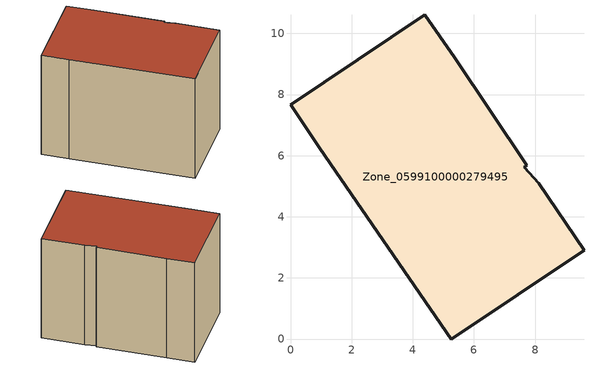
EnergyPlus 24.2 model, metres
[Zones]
Zone_0599100000279495
 floor ground (C_G): 4.4,10.6 5.37,9.2 7.73,5.68 7.64,5.62 8.12,5.1 9.6,2.9 5.25,0 0.96,6.25 0,7.67 z0
 wall outside (C_F): 5.37,9.2 4.4,10.6 0,7.67 0.96,6.25 5.25,0 9.6,2.9 8.12,5.1 7.64,5.62 7.73,5.68 5.37,9.2 z0:6.99
 roof outside (C_R): 9.6,2.9 8.12,5.1 7.64,5.62 7.73,5.68 5.37,9.2 4.4,10.6 0,7.67 0.96,6.25 5.25,0 z6.99
[BUILDING]
Pand.0599100000279495: North Axis=0; Terrain=City; Loads Convergence Tolerance Value=0.04; Temperature Convergence Tolerance Value=0.4; Solar Distribution=FullExterior; Maximum Number of Warmup Days=25; Minimum Number of Warmup Days=1
[Site:Location]
Rotterdam.The.Hague.AP_ZH_NLD Design_Conditions: Latitude=51.96; Longitude=4.45; Time Zone=1; Elevation=-4.5
[SITE:GROUNDTEMPERATURE:BUILDINGSURFACE]
18, 18, 18, 18, 18, 18, 18, 18, 18, 18, 18, 18
[MATERIAL] Thermal Absorptance=0.9; Solar Absorptance=0.7; Visible Absorptance=0.7
Name | Roughness | Thickness | Conductivity | Density | Specific Heat
G.TC.1946 | MediumSmooth | 0.15 | 1 | 540 | 1210
F.TC.1946 | Rough | 0.3 | 0.857143 | 1920 | 840
R.TC.1946 | MediumRough | 0.2 | 0.909091 | 1500 | 1000
[CONSTRUCTION]
C_G: G.TC.1946
C_F: F.TC.1946
C_R: R.TC.1946
[ZONE]
Zone_0599100000279495: Type=1; Multiplier=1; Ceiling Height=Autocalculate; Volume=Autocalculate; Floor Area=autocalculate; Part of Total Floor Area=Yes
[ZONEINFILTRATION:DESIGNFLOWRATE]
Infil_Zone_0599100000279495: Zone or ZoneList or Space or SpaceList=Zone_0599100000279495; Schedule=AlwaysOn; Design Flow Rate Calculation Method=Flow/Area; Flow Rate per Floor Area=0.003; Constant Term Coefficient=1; Temperature Term Coefficient=0; Velocity Term Coefficient=0; Velocity Squared Term Coefficient=0
[HVACTEMPLATE:ZONE:IDEALLOADSAIRSYSTEM]
Zone_0599100000279495: Maximum Heating Supply Air Temperature=50; Minimum Cooling Supply Air Temperature=13; Maximum Heating Supply Air Humidity Ratio=0.0156; Minimum Cooling Supply Air Humidity Ratio=0.0077; Heating Limit=NoLimit; Cooling Limit=NoLimit; Dehumidification Control Type=ConstantSensibleHeatRatio; Cooling Sensible Heat Ratio=0.7; Dehumidification Setpoint=60; Humidification Control Type=None; Humidification Setpoint=30; Outdoor Air Method=None; Outdoor Air Flow Rate per Person=0.00944; Outdoor Air Flow Rate per Zone Floor Area=0; Outdoor Air Flow Rate per Zone=0; Demand Controlled Ventilation Type=None; Outdoor Air Economizer Type=NoEconomizer; Heat Recovery Type=None; Sensible Heat Recovery Effectiveness=0.7; Latent Heat Recovery Effectiveness=0.65
[ZONECONTROL:THERMOSTAT]
ThermostatControl_Zone_0599100000279495: Zone or ZoneList=Zone_0599100000279495; Control Type Schedule=DualSetpointControlType; Control 1=Thermostat_Zone_0599100000279495; Temperature Difference Between Cutout And Setpoint=0
[THERMOSTATSETPOINT:DUALSETPOINT]
Thermostat_Zone_0599100000279495: Heating Setpoint Temperature Schedule=HeatingSetpoint_Zone_0599100000279495; Cooling Setpoint Temperature Schedule=CoolingSetpoint_Zone_0599100000279495
[SCHEDULE:COMPACT]
HeatingSetpoint_Zone_0599100000279495: Through: 12/31, For: AllDays, Until: 24:00, 21
CoolingSetpoint_Zone_0599100000279495: Through: 12/31, For: AllDays, Until: 24:00, 24
DualSetpointControlType: Through: 12/31, For: AllDays, Until: 24:00, 4
AlwaysOn: Through: 12/31, For: AllDays, Until: 24:00, 1
